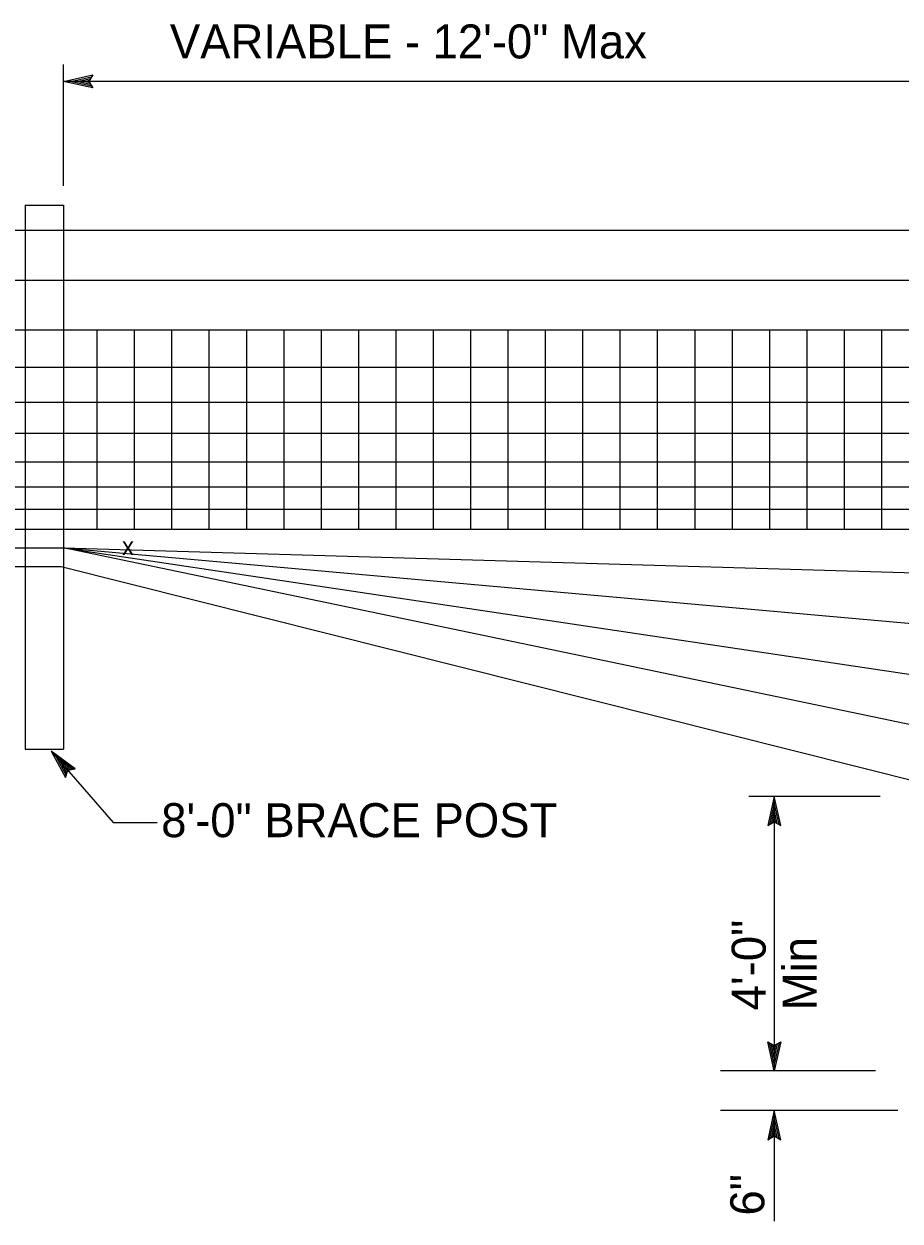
# Model space of a CAD drawing. Extents: x -894 to 866, y -476 to 714.
# Drawn here: x -492.8 to -312.4, y -261.6 to -15.2 of the extents above; entities that cross this region are included whole.
import ezdxf

# ---------------------------------------------------------------- set-up
doc = ezdxf.new("R2010")
doc.units = 0
for name, color, linetype in [('56 Stage 3 Anno', 7, 'Continuous'), ('57 Undefined', 7, 'Continuous'), ('60 Nongeo Data', 7, 'Continuous')]:
    doc.layers.add(name, color=color, linetype=linetype)

msp = doc.modelspace()

# ---------------------------------------------------------------- linework, layer by layer
at = {"layer": '56 Stage 3 Anno'}
for p, q in [((-484.64, -48.55), (-484.64, -23.55)), ((-484.64, -27.02), (-478.64, -25.7)), ((-299.24, -27.02), (-484.64, -27.02)), ((-478.64, -28.37), (-484.64, -27.02)), ((-484.64, -27.02), (-484.64, -27.02)), ((-478.86, -28.01), (-483.26, -27.02)), ((-483.25, -27.02), (-478.88, -26.06)), ((-481.88, -27.03), (-479.05, -26.4)), ((-479.09, -27.65), (-481.88, -27.03)), ((-480.5, -27.03), (-479.29, -26.76)), ((-479.27, -27.31), (-480.5, -27.03)), ((-478.64, -25.7), (-479.44, -27.03)), ((-479.44, -27.03), (-478.64, -28.37)), ((-478.64, -25.7), (-478.64, -25.7)), ((-478.64, -28.37), (-478.64, -28.37)), ((-487.17, -164.9), (-474.42, -179.61)), ((-482.23, -168.57), (-487.17, -164.9)), ((-487.17, -164.9), (-487.17, -164.9)), ((-487.17, -164.9), (-484.26, -170.32)), ((-482.64, -168.64), (-486.26, -165.95)), ((-486.26, -165.96), (-484.14, -169.9)), ((-483.07, -168.7), (-485.36, -166.99)), ((-485.36, -166.99), (-483.99, -169.54)), ((-483.45, -168.79), (-484.46, -168.04)), ((-484.46, -168.04), (-483.87, -169.13)), ((-484.26, -170.32), (-483.77, -168.84)), ((-483.77, -168.84), (-482.23, -168.57)), ((-482.23, -168.57), (-482.23, -168.57)), ((-484.26, -170.32), (-484.26, -170.32)), ((-316.44, -174.23), (-343.54, -174.23)), ((-338.29, -174.23), (-339.61, -180.23)), ((-338.29, -174.23), (-338.29, -230.72)), ((-336.94, -180.23), (-338.29, -174.23)), ((-338.29, -174.23), (-338.29, -174.23)), ((-338.29, -175.62), (-339.26, -180)), ((-338.29, -177), (-338.91, -179.82)), ((-337.3, -180.01), (-338.29, -175.61)), ((-337.66, -179.78), (-338.29, -177)), ((-474.42, -179.61), (-465.4, -179.61)), ((-339.61, -180.23), (-338.29, -179.43)), ((-338.28, -178.38), (-338.55, -179.59)), ((-338.29, -179.43), (-336.94, -180.23)), ((-338.01, -179.61), (-338.28, -178.38)), ((-339.61, -180.23), (-339.61, -180.23)), ((-336.94, -180.23), (-336.94, -180.23)), ((-338.29, -230.72), (-339.61, -224.72)), ((-339.61, -224.72), (-339.61, -224.72)), ((-339.61, -224.72), (-338.29, -225.52)), ((-338.29, -229.33), (-339.26, -224.95)), ((-338.29, -227.96), (-338.91, -225.13)), ((-338.28, -226.58), (-338.55, -225.37)), ((-338.29, -225.52), (-336.94, -224.72)), ((-336.94, -224.72), (-338.29, -230.72)), ((-337.3, -224.94), (-338.29, -229.34)), ((-337.66, -225.17), (-338.29, -227.96)), ((-338.01, -225.35), (-338.28, -226.58)), ((-336.94, -224.72), (-336.94, -224.72)), ((-317.4, -230.72), (-349.35, -230.72)), ((-338.29, -230.72), (-338.29, -230.72)), ((-312.83, -238.9), (-349.35, -238.9)), ((-338.29, -238.9), (-339.61, -244.9)), ((-338.29, -238.9), (-338.29, -261.64)), ((-336.94, -244.9), (-338.29, -238.9)), ((-338.29, -238.9), (-338.29, -238.9)), ((-338.29, -240.29), (-339.26, -244.66)), ((-337.3, -244.68), (-338.29, -240.28)), ((-338.29, -241.66), (-338.91, -244.49)), ((-338.28, -243.04), (-338.55, -244.25)), ((-337.66, -244.45), (-338.29, -241.66)), ((-338.01, -244.27), (-338.28, -243.04)), ((-339.61, -244.9), (-338.29, -244.1)), ((-339.61, -244.9), (-339.61, -244.9)), ((-338.29, -244.1), (-336.94, -244.9)), ((-336.94, -244.9), (-336.94, -244.9))]:
    msp.add_line(p, q, dxfattribs=at)
at = {"layer": '60 Nongeo Data'}
for p, q in [((-492.53, -52.53), (-484.64, -52.53)), ((-492.53, -52.53), (-492.53, -79.54)), ((-484.64, -52.53), (-484.64, -79.54)), ((-539.22, -57.66), (121.52, -57.66)), ((-539.22, -67.92), (121.52, -67.92)), ((-539.22, -78.18), (121.52, -78.18)), ((-477.71, -119.21), (-477.71, -78.23)), ((-470.02, -119.21), (-470.02, -78.23)), ((-462.32, -119.21), (-462.32, -78.23)), ((-454.63, -119.21), (-454.63, -78.23)), ((-446.93, -119.21), (-446.93, -78.23)), ((-439.24, -119.21), (-439.24, -78.23)), ((-431.54, -119.21), (-431.54, -78.23)), ((-423.85, -119.21), (-423.85, -78.23)), ((-416.16, -119.21), (-416.16, -78.23)), ((-408.46, -119.21), (-408.46, -78.23)), ((-400.77, -119.21), (-400.77, -78.23)), ((-393.07, -119.21), (-393.07, -78.23)), ((-385.38, -119.21), (-385.38, -78.23)), ((-377.69, -119.21), (-377.69, -78.23)), ((-369.99, -119.21), (-369.99, -78.23)), ((-362.3, -119.21), (-362.3, -78.23)), ((-354.6, -119.21), (-354.6, -78.23)), ((-346.91, -119.21), (-346.91, -78.23)), ((-339.22, -119.21), (-339.22, -78.23)), ((-331.52, -119.21), (-331.52, -78.23)), ((-323.83, -119.21), (-323.83, -78.23)), ((-316.13, -119.21), (-316.13, -78.23)), ((-492.53, -79.54), (-492.53, -143.21)), ((-484.64, -79.54), (-484.64, -143.21)), ((-539.22, -85.87), (121.52, -85.87)), ((-539.22, -93.05), (121.52, -93.05)), ((-539.22, -99.47), (121.52, -99.47)), ((-539.22, -105.36), (121.52, -105.36)), ((-539.22, -110.49), (121.52, -110.49)), ((-539.22, -115.11), (121.52, -115.11)), ((-539.22, -119.21), (121.52, -119.21)), ((-539.22, -123.06), (-484.64, -123.06)), ((-484.64, -123.06), (-297.5, -128.54)), ((-484.64, -123.06), (-297.5, -139.7)), ((-484.64, -123.06), (-297.5, -151)), ((-297.5, -162.15), (-484.64, -123.06)), ((-539.22, -126.91), (-492.53, -126.91)), ((-539.22, -126.91), (-485.16, -126.91)), ((-485.16, -126.91), (-307.27, -171.57)), ((-492.53, -143.21), (-492.53, -164.47)), ((-484.64, -143.21), (-484.64, -164.47)), ((-492.53, -164.47), (-484.64, -164.47))]:
    msp.add_line(p, q, dxfattribs=at)

# ---------------------------------------------------------------- texts
at = {"layer": '57 Undefined'}
for s, p in [('VARIABLE - 12\'-0" Max', (-462.75, -22.3)), ('8\'-0" BRACE POST', (-464.54, -182.61))]:
    msp.add_text(s, height=7, dxfattribs=at).set_placement(p)
for s, p in [('4\'-0"', (-340.05, -218.25)), ('Min', (-329.55, -218.25)), ('6"', (-340.33, -260.5))]:
    msp.add_text(s, height=7, rotation=90, dxfattribs=at).set_placement(p)
at = {"layer": '60 Nongeo Data'}
msp.add_text('x', height=3.69, dxfattribs=at).set_placement((-472.61, -124.55))

doc.saveas('drawing.dxf')
